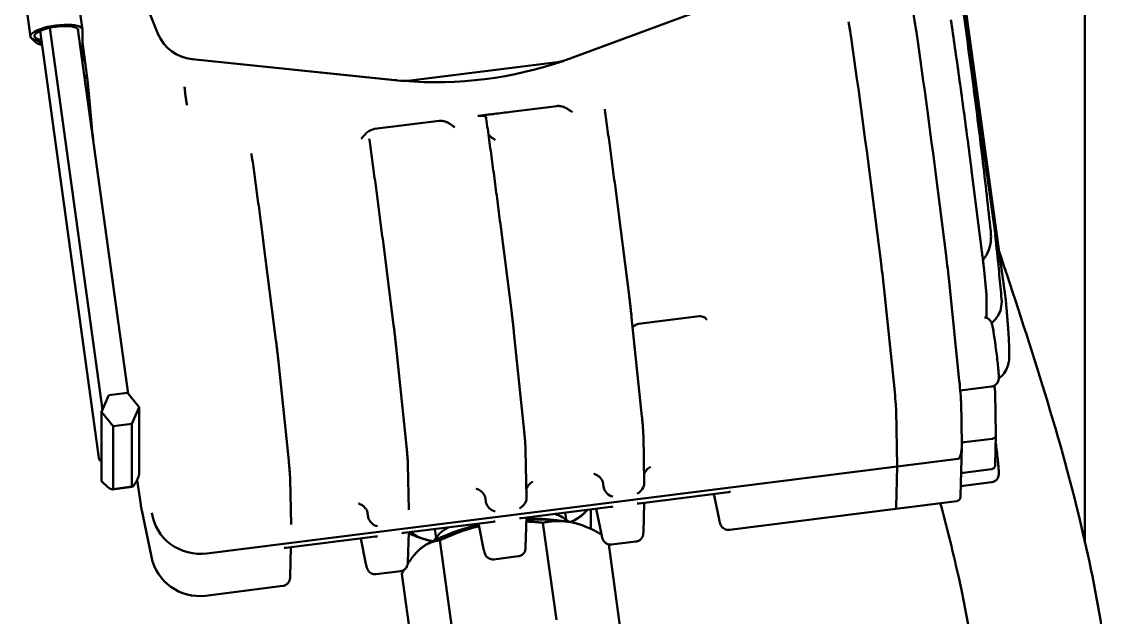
# Model space of a CAD drawing. Header units: inches. Extents: x 11 to 1621, y 11 to 1332.
# Drawn here: x 763.83 to 769.09, y 365.1 to 367.96 of the extents above; entities that cross this region are included whole.
import ezdxf

# ---------------------------------------------------------------- set-up
doc = ezdxf.new("R2010")
doc.units = ezdxf.units.IN
doc.header["$LTSCALE"] = 48
doc.header["$MEASUREMENT"] = 0
doc.layers.add('Visible (ANSI)', color=7, linetype='Continuous', lineweight=50)

msp = doc.modelspace()

# ---------------------------------------------------------------- linework, layer by layer
at = {"layer": 'Visible (ANSI)'}
for p, q in [((768.939929, 365.465099), (768.939929, 372.331054)), ((768.173944, 369.372226), (768.507972, 366.945895)), ((768.225703, 369.048395), (768.559421, 366.624314)), ((764.120413, 367.925263), (763.997081, 368.821128)), ((764.13065, 368.778245), (764.485501, 367.902041)), ((768.295269, 368.447105), (768.376446, 367.857447)), ((763.870798, 367.8909), (763.829688, 368.189521)), ((766.44833, 367.779415), (767.389734, 368.128064)), ((767.389736, 368.128065), (766.473496, 367.788719)), ((764.199539, 365.865488), (763.916861, 367.918823)), ((763.963833, 367.933714), (764.216758, 366.096501)), ((764.340417, 366.174446), (764.099161, 367.926892)), ((764.100995, 367.92135), (764.100995, 367.913571)), ((764.120512, 367.923807), (764.120512, 367.866254)), ((764.120512, 367.866254), (764.120512, 367.771805)), ((764.120512, 367.864876), (764.145684, 367.682033)), ((763.922149, 367.852213), (763.909457, 367.855765)), ((765.624768, 367.681864), (764.647905, 367.782869)), ((764.647909, 367.782869), (765.651595, 367.679106)), ((765.698447, 367.679626), (766.402934, 367.768321)), ((764.142912, 367.702169), (764.140029, 367.701806)), ((764.140029, 367.69605), (764.14369, 367.696511)), ((764.618946, 367.589321), (764.623125, 367.561476)), ((766.180578, 367.529696), (766.401348, 367.557491)), ((766.631966, 367.539142), (766.631965, 367.539149)), ((765.525422, 367.447212), (765.835365, 367.486234)), ((764.933807, 367.328925), (764.933807, 367.328934)), ((768.223004, 367.228415), (768.272501, 366.839167)), ((768.444837, 366.857664), (768.39534, 367.246912)), ((767.910738, 367.189101), (767.960235, 366.799853)), ((767.960235, 366.799853), (767.910738, 367.189101)), ((766.699399, 367.035353), (766.748896, 366.646105)), ((766.133417, 366.964096), (766.182914, 366.574848)), ((765.567434, 366.892838), (765.616931, 366.503591)), ((765.001452, 366.821581), (765.050949, 366.432333)), ((768.465588, 366.666108), (768.453388, 366.784033)), ((768.287071, 366.713726), (768.33624, 366.238462)), ((767.974804, 366.674412), (768.023974, 366.199148)), ((768.023974, 366.199148), (767.974804, 366.674412)), ((768.466383, 366.542791), (768.466383, 366.655143)), ((766.793349, 366.509788), (767.086099, 366.546645)), ((766.761143, 366.540656), (766.810312, 366.065392)), ((766.195161, 366.469399), (766.24433, 365.994135)), ((765.629178, 366.398142), (765.678347, 365.922878)), ((765.063196, 366.326884), (765.112365, 365.851621)), ((764.247241, 366.166877), (764.337384, 366.178226)), ((764.337384, 366.178226), (764.392734, 366.109245)), ((768.340904, 366.189942), (768.490724, 366.208804)), ((768.506035, 366.204319), (768.50479, 366.21336)), ((768.512614, 365.977081), (768.508781, 366.177899)), ((764.212447, 366.086547), (764.247241, 366.166877)), ((768.344485, 366.134892), (768.348375, 365.931048)), ((764.212447, 366.086547), (764.212447, 365.753695)), ((764.267796, 366.017566), (764.212447, 366.086547)), ((764.392734, 366.109245), (764.35794, 366.028915)), ((764.392734, 366.109245), (764.392734, 365.797841)), ((768.032219, 366.095578), (768.037396, 365.824337)), ((768.037396, 365.824337), (768.032219, 366.095578)), ((764.35794, 366.028915), (764.267796, 366.017566)), ((764.35794, 366.028915), (764.35794, 365.727506)), ((764.267796, 366.017566), (764.267796, 365.716157)), ((766.817385, 365.975783), (766.821786, 365.745194)), ((768.508778, 365.831112), (768.512611, 365.97626)), ((768.34208, 365.683566), (768.348338, 365.920524)), ((768.495504, 365.958056), (768.358888, 365.940856)), ((766.251402, 365.904526), (766.255803, 365.673936)), ((768.037396, 365.824337), (768.330145, 365.861194)), ((764.212447, 365.850938), (764.206811, 365.853108)), ((764.719568, 365.406623), (768.037396, 365.824337)), ((765.68542, 365.833269), (765.689564, 365.616144)), ((768.037396, 365.824337), (768.032219, 365.628303)), ((768.032219, 365.628303), (768.037396, 365.824337)), ((768.491451, 365.811496), (768.354835, 365.794296)), ((764.400823, 365.641697), (764.38328, 365.758595)), ((764.392734, 365.792165), (764.392734, 365.784909)), ((765.119438, 365.762012), (765.123582, 365.544887)), ((764.3599, 365.726416), (764.264678, 365.714427)), ((764.35794, 365.727506), (764.267796, 365.716157)), ((766.626288, 365.724886), (766.623798, 365.742971)), ((768.343302, 365.729816), (768.490724, 365.748376)), ((766.057816, 365.671714), (766.060305, 365.653629)), ((767.227019, 365.701399), (766.797051, 365.647266)), ((766.82114, 365.650299), (766.817378, 365.507859)), ((767.156475, 365.692518), (767.181471, 365.570992)), ((768.32368, 365.657904), (768.030931, 365.621047)), ((764.45222, 365.390112), (764.403051, 365.629163)), ((765.491834, 365.600457), (765.494323, 365.582372)), ((766.661037, 365.630142), (766.231069, 365.576009)), ((766.446276, 365.568174), (766.441549, 365.602509)), ((766.564929, 365.618042), (766.564929, 365.524343)), ((766.590492, 365.621261), (766.615488, 365.499735)), ((767.230749, 365.520304), (768.030931, 365.621047)), ((766.095054, 365.558885), (765.665086, 365.504752)), ((766.02451, 365.550004), (766.049506, 365.428478)), ((766.255157, 365.579042), (766.251396, 365.436602)), ((766.334797, 365.553993), (766.398996, 365.08766)), ((766.429755, 365.579542), (766.460577, 365.558335)), ((766.468214, 365.556875), (766.479401, 365.562472)), ((766.506716, 365.547218), (766.508017, 365.546812)), ((765.689175, 365.507785), (765.685414, 365.365344)), ((765.834106, 365.49754), (765.810161, 365.468793)), ((765.821271, 365.482131), (765.815549, 365.523695)), ((765.529072, 365.487628), (765.099104, 365.433495)), ((765.458528, 365.478746), (765.483524, 365.357221)), ((765.768742, 365.445623), (765.765404, 365.443452)), ((765.839546, 365.469599), (765.903745, 365.003266)), ((766.651027, 365.449721), (766.711353, 365.011527)), ((766.664767, 365.449047), (766.781867, 365.46379)), ((765.123193, 365.436528), (765.119431, 365.294087)), ((766.098784, 365.37779), (766.215884, 365.392532)), ((765.532802, 365.306533), (765.649902, 365.321275)), ((765.656652, 365.309071), (765.720851, 364.842739)), ((764.713104, 365.203333), (765.08392, 365.250018))]:
    msp.add_line(p, q, dxfattribs=at)
for centre, start, end in [((764.634427, 365.676754), 188.534553, 191.622777), ((764.683596, 365.437703), 191.622777, 277.175778)]:
    msp.add_arc(centre, 0.23622, start, end, dxfattribs=at)
for centre, major_axis, ratio, start_param, end_param in [((768.169803, 367.170121), (-0.196715, 1.562469), 0.03816217, 4.74490183, 5.26850061), ((763.995606, 367.908082), (0.124807, 0.017182), 0.28987042, 6.24330061, 10.07726244), ((763.995606, 367.908082), (-0.105306, -0.014497), 0.28987042, 3.10170795, 6.93566978), ((767.857537, 367.130806), (0.196715, -1.562469), 0.03816217, 1.60330918, 2.12690796), ((767.857537, 367.130806), (-0.196715, 1.562469), 0.03816217, 4.74490183, 5.26850061), ((763.833227, 367.847926), (0.085979, 0.011836), 0.28987042, 0.15451421, 0.65248447), ((763.833227, 367.847926), (-0.10548, -0.014521), 0.28987042, 3.65931266, 3.79407713), ((764.669066, 367.970027), (-0.19685, 0), 0.95630476, 0.36950216, 1.46309355), ((764.669066, 367.970027), (-0.19685, 0), 0.95630476, 0.36950216, 1.46310951), ((765.819443, 369.40372), (-1.811024, 0), 0.95630476, 1.48511393, 1.91827811), ((766.37724, 367.954959), (0.19685, 0), 0.95630476, 4.84328867, 5.08187518), ((765.819443, 369.40372), (-1.811024, 0), 0.95630476, 1.93612102, 1.94029849), ((764.140029, 367.707561), (-0.019501, -0.002685), 0.28987042, 1.00381382, 1.53091163), ((764.140029, 367.707561), (-0.039002, -0.005369), 0.28987042, 1.29891453, 1.53091163), ((765.819443, 369.40372), (-1.811024, 0), 0.95630476, 1.46309355, 1.46727102), ((765.672752, 367.866265), (0.19685, 0), 0.95630476, 4.60470217, 4.84328867), ((764.676326, 366.730292), (0.196715, -1.562469), 0.03816217, 2.12690796, 2.14749845), ((766.021936, 367.498258), (0.039001, 0.005369), 0.28987936, 0.00006889, 1.53282782), ((766.671068, 367.543334), (-0.039347, -0.001359), 0.92146545, 0, 0.00111438), ((765.834859, 368.332896), (-1.003937, 0), 0.95630476, 1.22083185, 1.2208343), ((765.539158, 367.400434), (-0.03937, 0), 0.95630476, 0, 0.00001543), ((768.264521, 366.830423), (-0.029507, 0.23437), 0.03816217, 4.18639647, 4.74490183), ((767.952255, 366.791109), (0.029507, -0.23437), 0.03816217, 1.04480382, 1.60330918), ((767.952255, 366.791109), (-0.029507, 0.23437), 0.03816217, 4.18639647, 4.74490183), ((768.31369, 366.355159), (0.029507, -0.23437), 0.03816217, 0.3439023, 1.04480382), ((768.001424, 366.315845), (0.029507, -0.23437), 0.03816217, 0.3439023, 1.04480382), ((768.001424, 366.315845), (0.029507, -0.23437), 0.03816217, 0.3439023, 1.04480382), ((768.492932, 365.976743), (-0.019685, 0.000072), 0.95744057, 1.7053586, 3.16336717), ((768.328859, 365.928591), (-0.000627, 0.067441), 0.28986701, 3.1753394, 4.74613573), ((768.361461, 365.922169), (-0.019685, 0.000072), 0.95744057, 4.84695125, 5.44967012), ((764.210807, 365.872662), (0.002427, 0.019948), 0.56645007, 2.0065769, 3.4955483), ((764.421839, 365.881838), (0.06288, 0.155316), 0.09871395, 3.06204635, 3.80038525), ((764.415174, 365.79796), (-0.019073, 0.022203), 0.6606891, 1.02487758, 1.10296529), ((764.401432, 365.820801), (0.008347, 0.024175), 0.10125011, 2.8563472, 3.27347407), ((764.401432, 365.80937), (0.008177, 0.01877), 0.15799473, 2.37656788, 2.79369474), ((764.166147, 365.849647), (-0.100794, 0.134351), 0.15629335, 2.24261127, 3.18736743), ((766.584449, 365.738017), (0.039688, -0.000006), 0.95630222, 0.13105248, 0.23546406), ((766.65567, 365.728349), (-0.007248, 0.031926), 0.90277748, 1.47509371, 1.5322834), ((766.665576, 365.716437), (-0.033985, 0.029403), 0.69274824, 0.71943095, 2.24063722), ((766.782676, 365.73118), (0.030202, 0.034909), 0.71208517, 4.15533584, 5.61334442), ((767.231558, 365.741652), (0.029924, 0.033038), 0.78605594, 3.88279812, 4.1275203), ((766.018467, 365.66676), (0.039688, -0.000006), 0.95630222, 0.13105248, 0.23546406), ((766.089688, 365.657092), (-0.007248, 0.031926), 0.90277743, 1.47509375, 1.53228343), ((766.099594, 365.64518), (-0.033985, 0.029403), 0.69274824, 0.71943095, 2.24063722), ((766.216694, 365.659923), (0.030202, 0.034909), 0.71208517, 4.15533584, 5.61334442), ((764.688697, 365.630865), (-0.236224, 0.000864), 0.95744057, 0.13456227, 1.7053586), ((765.452485, 365.595503), (0.039688, -0.000006), 0.95630222, 0.13105248, 0.23546406), ((766.124613, 365.591695), (0.433412, 0.059667), 0.28987042, 5.86949529, 6.01388234), ((766.665576, 365.670395), (0.029924, 0.033038), 0.78605594, 3.88279812, 4.1275203), ((766.782676, 365.685137), (-0.032071, 0.029048), 0.7710226, 2.31200179, 2.55672398), ((768.001424, 365.855417), (0.029507, -0.23437), 0.03816217, 0, 0.24472219), ((768.001424, 365.855417), (0.029507, -0.23437), 0.03816217, 0, 0.24472218), ((765.523706, 365.585835), (-0.007248, 0.031926), 0.90277745, 1.47509373, 1.53228341), ((765.533612, 365.573923), (-0.033985, 0.029403), 0.69274824, 0.71943095, 2.24063722), ((766.099594, 365.599137), (0.029924, 0.033038), 0.78605594, 3.88279812, 4.1275203), ((766.216694, 365.61388), (-0.032071, 0.029048), 0.7710226, 2.31200179, 2.55672398), ((766.146802, 365.430514), (0.433412, 0.059667), 0.28987042, 0.63350754, 1.27912585), ((766.14348, 365.454644), (0.371496, 0.051143), 0.28987042, 0.76667185, 1.22625491), ((766.135707, 365.511105), (0.312503, 0.043022), 0.28987042, 0.30770691, 0.5709592), ((766.124613, 365.591695), (0.433412, 0.059667), 0.28987042, 5.58676766, 5.86949529), ((766.146802, 365.430514), (0.433412, 0.059667), 0.28987042, 0.55223726, 0.63350754), ((765.650711, 365.542623), (-0.032071, 0.029048), 0.7710226, 2.31200179, 2.55672398), ((766.124613, 365.591695), (-0.433412, -0.059667), 0.28987042, 0.18953357, 0.63350754), ((766.146802, 365.430514), (0.433412, 0.059667), 0.28987042, 1.81096858, 2.58935539), ((766.135707, 365.511105), (-0.312503, -0.043022), 0.28987042, 5.63245671, 5.9754784), ((766.14348, 365.454644), (0.371496, 0.051143), 0.28987042, 1.85302738, 2.3749208), ((765.533612, 365.52788), (0.029924, 0.033038), 0.78605594, 3.88279812, 4.1275203), ((766.124613, 365.591695), (0.433412, 0.059667), 0.28987042, 3.77510019, 3.8380103), ((765.084729, 365.471366), (-0.032071, 0.029048), 0.7710226, 2.31200179, 2.55672398)]:
    msp.add_ellipse(centre, major_axis=major_axis, ratio=ratio, start_param=start_param, end_param=end_param, dxfattribs=at)
for points, knots in [([(768.295527, 367.971934), (768.30203, 367.928601), (768.308623, 367.883845), (768.32192, 367.791974), (768.328624, 367.74486), (768.342067, 367.648789), (768.348807, 367.599832), (768.362249, 367.50061), (768.368952, 367.450345), (768.382247, 367.349057), (768.388839, 367.298035), (768.39534, 367.246912)], [1.308996939, 1.308996939, 1.308996939, 1.308996939, 1.413716694, 1.413716694, 1.518436449, 1.518436449, 1.623156204, 1.623156204, 1.727875959, 1.727875959, 1.832595715, 1.832595715, 1.832595715, 1.832595715]), ([(763.917653, 367.863457), (763.919718, 367.860602), (763.91967, 367.857779), (763.916653, 367.855489), (763.914906, 367.854998), (763.910316, 367.855363), (763.907486, 367.85624), (763.901555, 367.85926), (763.89815, 367.861644), (763.891447, 367.867938), (763.888154, 367.871844), (763.885048, 367.876615), (763.884868, 367.876896), (763.88469, 367.877179)], [0.535423144, 0.535423144, 0.535423144, 0.535423144, 0.613950689, 0.613950689, 0.656421334, 0.656421334, 0.69889198, 0.69889198, 0.745884717, 0.745884717, 0.792877455, 0.792877455, 0.795791309, 0.795791309, 0.795791309, 0.795791309]), ([(768.487505, 366.95521), (768.481472, 367.011204), (768.475043, 367.069077), (768.461529, 367.187359), (768.454443, 367.247768), (768.439768, 367.369843), (768.432177, 367.431508), (768.416651, 367.554787), (768.408716, 367.616399), (768.39267, 367.738263), (768.384559, 367.798515), (768.376446, 367.857447)], [3.979253171, 3.979253171, 3.979253171, 3.979253171, 4.125880333, 4.125880333, 4.272507495, 4.272507495, 4.419134657, 4.419134657, 4.565761818, 4.565761818, 4.71238898, 4.71238898, 4.71238898, 4.71238898]), ([(764.146289, 367.679013), (764.146277, 367.679059), (764.146265, 367.679105), (764.146006, 367.680108), (764.145816, 367.681069), (764.145684, 367.682033)], [-2.0602574396, -2.0602574396, -2.0602574396, -2.0602574396, -2.0589580517, -2.0589580517, -2.0317974544, -2.0317974544, -2.0317974544, -2.0317974544]), ([(764.612078, 367.649755), (764.61207, 367.648917), (764.61211, 367.647828), (764.612326, 367.644174), (764.612572, 367.641166), (764.613295, 367.633587), (764.613786, 367.628991), (764.614931, 367.619037), (764.615582, 367.613743), (764.616739, 367.604821), (764.617231, 367.601176), (764.618169, 367.594472), (764.618616, 367.591401), (764.619048, 367.588541)], [-0.190143771, -0.190143771, -0.190143771, -0.190143771, -0.169215472, -0.169215472, -0.134238743, -0.134238743, -0.095199823, -0.095199823, -0.054878264, -0.054878264, -0.026289154, -0.026289154, -0.000000093, -0.000000093, -0.000000093, -0.000000093]), ([(764.618946, 367.589321), (764.618511, 367.592223), (764.618062, 367.59533), (764.617137, 367.601983), (764.616661, 367.605532), (764.615536, 367.614243), (764.614902, 367.619417), (764.613772, 367.629255), (764.613283, 367.63385), (764.612636, 367.640645), (764.612428, 367.643103), (764.612148, 367.647127), (764.612075, 367.648674), (764.612078, 367.649755)], [0.000000031, 0.000000031, 0.000000031, 0.000000031, 0.02631959, 0.02631959, 0.054051623, 0.054051623, 0.093505934, 0.093505934, 0.132614572, 0.132614572, 0.160099939, 0.160099939, 0.187049708, 0.187049708, 0.187049708, 0.187049708]), ([(766.401348, 367.557491), (766.407642, 367.558276), (766.414154, 367.557995), (766.420884, 367.556644), (766.424249, 367.555969), (766.427669, 367.555026), (766.431143, 367.553814), (766.43288, 367.553209), (766.43463, 367.552536), (766.436395, 367.551796), (766.437277, 367.551426), (766.438162, 367.551039), (766.439051, 367.550635), (766.439496, 367.550434), (766.439941, 367.550228), (766.440387, 367.550017), (766.44061, 367.549912), (766.440834, 367.549806), (766.441057, 367.549699), (766.441281, 367.549592), (766.441561, 367.549455), (766.441728, 367.549374), (766.4444, 367.548069), (766.447217, 367.546552), (766.450179, 367.544821), (766.45166, 367.543955), (766.453177, 367.543036), (766.45473, 367.542063), (766.455507, 367.541577), (766.456293, 367.541077), (766.457088, 367.540563), (766.457485, 367.540307), (766.457885, 367.540047), (766.458287, 367.539783), (766.458588, 367.539586), (766.458891, 367.539387), (766.459195, 367.539185), (766.459932, 367.538698), (766.46008, 367.538596), (766.460491, 367.53832), (766.463753, 367.536121), (766.469033, 367.532438), (766.476332, 367.527252)], [0, 0, 0, 0, 0.25, 0.25, 0.25, 0.375, 0.375, 0.375, 0.4375, 0.4375, 0.4375, 0.46875, 0.46875, 0.46875, 0.484375, 0.484375, 0.484375, 0.4921875, 0.4921875, 0.4921875, 0.5, 0.5, 0.5, 0.625, 0.625, 0.625, 0.6875, 0.6875, 0.6875, 0.71875, 0.71875, 0.71875, 0.734375, 0.734375, 0.734375, 0.74609375, 0.74609375, 0.74609375, 0.774483517, 0.774483517, 0.774483517, 0.999999998, 0.999999998, 0.999999998, 0.999999998]), ([(766.021862, 367.509759), (766.03304, 367.511173), (766.043756, 367.512525), (766.05856, 367.514391), (766.062283, 367.514859), (766.071, 367.515956), (766.07595, 367.516578), (766.087723, 367.518057), (766.094416, 367.518897), (766.114541, 367.521419), (766.127815, 367.52308), (766.152472, 367.526167), (766.167126, 367.528003), (766.180578, 367.529696)], [0.000002436, 0.000002436, 0.000002436, 0.000002436, 0.085916177, 0.085916177, 0.114451851, 0.114451851, 0.152509901, 0.152509901, 0.204366181, 0.204366181, 0.305891927, 0.305891927, 0.412150344, 0.412150344, 0.412150344, 0.412150344]), ([(766.061864, 367.496995), (766.066654, 367.463257), (766.071461, 367.429012), (766.081082, 367.359682), (766.085898, 367.324599), (766.095512, 367.253773), (766.100311, 367.218032), (766.109868, 367.146076), (766.114626, 367.109862), (766.124076, 367.037146), (766.128769, 367.000645), (766.133417, 366.964096)], [1.472819171, 1.472819171, 1.472819171, 1.472819171, 1.544774479, 1.544774479, 1.616729788, 1.616729788, 1.688685097, 1.688685097, 1.760640406, 1.760640406, 1.832595715, 1.832595715, 1.832595715, 1.832595715]), ([(766.631966, 367.539141), (766.63649, 367.507069), (766.641025, 367.474567), (766.650098, 367.408856), (766.654636, 367.375646), (766.663693, 367.30867), (766.668213, 367.274904), (766.677213, 367.20697), (766.681694, 367.172802), (766.690596, 367.104222), (766.695017, 367.069809), (766.699399, 367.035353)], [1.493427561, 1.493427561, 1.493427561, 1.493427561, 1.561261192, 1.561261192, 1.629094822, 1.629094822, 1.696928453, 1.696928453, 1.764762084, 1.764762084, 1.832595715, 1.832595715, 1.832595715, 1.832595715]), ([(765.461467, 367.399481), (765.463626, 367.402078), (765.465771, 367.404669), (765.468981, 367.408563), (765.470601, 367.410499), (765.472521, 367.412736), (765.473349, 367.413691), (765.473903, 367.414326), (765.474141, 367.414599), (765.476997, 367.417852), (765.479456, 367.420499), (765.483022, 367.424106), (765.484774, 367.425819), (765.486765, 367.427658), (765.487748, 367.428537), (765.488166, 367.428906), (765.488444, 367.42915), (765.488536, 367.42923), (765.500613, 367.4397), (765.512847, 367.445624), (765.525422, 367.447212)], [0, 0, 0, 0, 0.125, 0.125, 0.1875, 0.21875, 0.234375, 0.234375, 0.25, 0.25, 0.375, 0.375, 0.4375, 0.46875, 0.484375, 0.4921875, 0.4921875, 0.5, 0.5, 1, 1, 1, 1]), ([(765.835365, 367.486234), (765.84166, 367.487019), (765.848172, 367.486738), (765.854902, 367.485387), (765.858267, 367.484711), (765.861686, 367.483769), (765.86516, 367.482557), (765.866897, 367.481952), (765.868648, 367.481279), (765.870412, 367.480539), (765.871294, 367.480169), (765.87218, 367.479782), (765.873069, 367.479378), (765.873513, 367.479177), (765.873959, 367.47897), (765.874405, 367.47876), (765.874628, 367.478655), (765.874851, 367.478549), (765.875075, 367.478442), (765.875298, 367.478334), (765.875579, 367.478198), (765.875746, 367.478117), (765.878418, 367.476812), (765.881234, 367.475295), (765.884196, 367.473564), (765.885677, 367.472698), (765.887194, 367.471779), (765.888748, 367.470806), (765.889525, 367.470319), (765.890311, 367.46982), (765.891105, 367.469306), (765.891503, 367.46905), (765.891903, 367.46879), (765.892305, 367.468526), (765.892606, 367.468329), (765.892909, 367.468129), (765.893213, 367.467928), (765.893949, 367.46744), (765.894098, 367.467339), (765.894508, 367.467063), (765.89777, 367.464864), (765.903051, 367.461181), (765.91035, 367.455995)], [0, 0, 0, 0, 0.25, 0.25, 0.25, 0.375, 0.375, 0.375, 0.4375, 0.4375, 0.4375, 0.46875, 0.46875, 0.46875, 0.484375, 0.484375, 0.484375, 0.4921875, 0.4921875, 0.4921875, 0.5, 0.5, 0.5, 0.625, 0.625, 0.625, 0.6875, 0.6875, 0.6875, 0.71875, 0.71875, 0.71875, 0.734375, 0.734375, 0.734375, 0.74609375, 0.74609375, 0.74609375, 0.774483517, 0.774483517, 0.774483517, 0.999999998, 0.999999998, 0.999999998, 0.999999998]), ([(765.500108, 367.395874), (765.504624, 367.363845), (765.509153, 367.331389), (765.518211, 367.265772), (765.522742, 367.23261), (765.531785, 367.165734), (765.536298, 367.132019), (765.545284, 367.064189), (765.549757, 367.030074), (765.558645, 366.9616), (765.56306, 366.927241), (765.567434, 366.892838)], [1.49395855, 1.49395855, 1.49395855, 1.49395855, 1.561685983, 1.561685983, 1.629413416, 1.629413416, 1.697140849, 1.697140849, 1.764868282, 1.764868282, 1.832595715, 1.832595715, 1.832595715, 1.832595715]), ([(766.1056, 367.393356), (766.105534, 367.393401), (766.105469, 367.393447), (766.097419, 367.399064), (766.089559, 367.405241), (766.078882, 367.414788), (766.07547, 367.418097), (766.07253, 367.421231)], [-0.3680067724, -0.3680067724, -0.3680067724, -0.3680067724, -0.3674949288, -0.3674949288, -0.3052667819, -0.3052667819, -0.2709856344, -0.2709856344, -0.2709856344, -0.2709856344]), ([(764.934093, 367.324846), (764.938612, 367.292803), (764.943142, 367.260334), (764.952205, 367.194688), (764.956738, 367.161512), (764.965786, 367.094605), (764.9703, 367.060874), (764.979291, 366.993013), (764.983766, 366.958882), (764.992659, 366.890375), (764.997075, 366.856), (765.001452, 366.821581)], [1.493797186, 1.493797186, 1.493797186, 1.493797186, 1.561556892, 1.561556892, 1.629316598, 1.629316598, 1.697076303, 1.697076303, 1.764836009, 1.764836009, 1.832595715, 1.832595715, 1.832595715, 1.832595715]), ([(768.468098, 366.84333), (768.475801, 366.857516), (768.481713, 366.87434), (768.48897, 366.909574), (768.489664, 366.933925), (768.487484, 366.955208)], [0.240604666, 0.240604666, 0.240604666, 0.240604666, 0.361990644, 0.361990644, 0.52674408, 0.52674408, 0.52674408, 0.52674408]), ([(768.539487, 366.629337), (768.537837, 366.647779), (768.536102, 366.666723), (768.532467, 366.705552), (768.530568, 366.725438), (768.526611, 366.766082), (768.524554, 366.786841), (768.52029, 366.829161), (768.518082, 366.850721), (768.513555, 366.894284), (768.511236, 366.916277), (768.508852, 366.938585)], [3.66162196, 3.66162196, 3.66162196, 3.66162196, 3.721570309, 3.721570309, 3.781518658, 3.781518658, 3.841467007, 3.841467007, 3.901415356, 3.901415356, 3.960583518, 3.960583518, 3.960583518, 3.960583518]), ([(768.526493, 366.863495), (768.530695, 366.850775), (768.5349, 366.838046), (768.681038, 366.395679), (768.825993, 365.956798), (768.973548, 365.320641), (769.009527, 365.134446), (769.07302, 364.675269), (769.090081, 364.399551), (769.067031, 363.909665), (769.039948, 363.696788), (768.966053, 363.363378), (768.933316, 363.243416), (768.895742, 363.124696)], [11.07948299, 11.07948299, 11.07948299, 11.07948299, 11.18242695, 11.18242695, 14.65483137, 14.65483137, 16.06739442, 16.06739442, 18.09264145, 18.09264145, 19.60511007, 19.60511007, 20.46437239, 20.46437239, 20.46437239, 20.46437239]), ([(768.444837, 366.857664), (768.445487, 366.852549), (768.446128, 366.847424), (768.447382, 366.837215), (768.447995, 366.832132), (768.449186, 366.822069), (768.449765, 366.81709), (768.450879, 366.807296), (768.451416, 366.802481), (768.45244, 366.793076), (768.452928, 366.788485), (768.453388, 366.784033)], [1.832595715, 1.832595715, 1.832595715, 1.832595715, 1.944296787, 1.944296787, 2.055997859, 2.055997859, 2.167698931, 2.167698931, 2.279400003, 2.279400003, 2.391101075, 2.391101075, 2.391101075, 2.391101075]), ([(768.449717, 366.817471), (768.449834, 366.817604), (768.44995, 366.817737), (768.453609, 366.82192), (768.456908, 366.826077), (768.462929, 366.834605), (768.465627, 366.838895), (768.468098, 366.84333)], [0.0528854409, 0.0528854409, 0.0528854409, 0.0528854409, 0.0534882165, 0.0534882165, 0.0717226775, 0.0717226775, 0.0891758488, 0.0891758488, 0.0891758488, 0.0891758488]), ([(768.465588, 366.666108), (768.465804, 366.664023), (768.465984, 366.662108), (768.466252, 366.658743), (768.466345, 366.657336), (768.46638, 366.655652), (768.466383, 366.655403), (768.466383, 366.655143)], [0, 0, 0, 0, 0.0182154848, 0.0182154848, 0.0371552238, 0.0371552238, 0.0403914412, 0.0403914412, 0.0403914412, 0.0403914412]), ([(766.748896, 366.646105), (766.749827, 366.638782), (766.750744, 366.631445), (766.752539, 366.616829), (766.753417, 366.609551), (766.755124, 366.595142), (766.755952, 366.588012), (766.757548, 366.573986), (766.758316, 366.56709), (766.759784, 366.553615), (766.760483, 366.547037), (766.761143, 366.540656)], [1.832595715, 1.832595715, 1.832595715, 1.832595715, 1.944296787, 1.944296787, 2.055997859, 2.055997859, 2.167698931, 2.167698931, 2.279400003, 2.279400003, 2.391101075, 2.391101075, 2.391101075, 2.391101075]), ([(768.522814, 366.55065), (768.528577, 366.561035), (768.533286, 366.572655), (768.539503, 366.597373), (768.540688, 366.614291), (768.539456, 366.629335)], [0.255609704, 0.255609704, 0.255609704, 0.255609704, 0.34282044, 0.34282044, 0.458185315, 0.458185315, 0.458185315, 0.458185315]), ([(768.560275, 366.616498), (768.561112, 366.607004), (768.561925, 366.597651), (768.563536, 366.578857), (768.564332, 366.569428), (768.56587, 366.550892), (768.566613, 366.541785), (768.568045, 366.523901), (768.568735, 366.515125), (768.57006, 366.49791), (768.570695, 366.489472), (768.571303, 366.481206)], [2.639521062, 2.639521062, 2.639521062, 2.639521062, 2.670939867, 2.670939867, 2.703643837, 2.703643837, 2.736347806, 2.736347806, 2.769051775, 2.769051775, 2.801755744, 2.801755744, 2.801755744, 2.801755744]), ([(766.182914, 366.574848), (766.183845, 366.567525), (766.184762, 366.560187), (766.186557, 366.545572), (766.187435, 366.538293), (766.189141, 366.523885), (766.18997, 366.516755), (766.191566, 366.502729), (766.192334, 366.495833), (766.193801, 366.482358), (766.1945, 366.47578), (766.195161, 366.469399)], [1.832595715, 1.832595715, 1.832595715, 1.832595715, 1.944296787, 1.944296787, 2.055997859, 2.055997859, 2.167698931, 2.167698931, 2.279400003, 2.279400003, 2.391101075, 2.391101075, 2.391101075, 2.391101075]), ([(767.086099, 366.546645), (767.090338, 366.547178), (767.094638, 366.546968), (767.102405, 366.545458), (767.105806, 366.54415), (767.111296, 366.541372), (767.113419, 366.539906), (767.116819, 366.537207), (767.118105, 366.535964), (767.12019, 366.533755), (767.120988, 366.532783), (767.121676, 366.531882), (767.12171, 366.531838), (767.121743, 366.531794)], [3.435904894, 3.435904894, 3.435904894, 3.435904894, 3.4484378862, 3.4484378862, 3.4616536014, 3.4616536014, 3.4748693166, 3.4748693166, 3.4880850318, 3.4880850318, 3.501300747, 3.501300747, 3.5019834701, 3.5019834701, 3.5019834701, 3.5019834701]), ([(768.522814, 366.55065), (768.519258, 366.544479), (768.515173, 366.538612), (768.505664, 366.52717), (768.500224, 366.521715), (768.493378, 366.515891), (768.492463, 366.515132), (768.491555, 366.514396)], [-0.1185577959, -0.1185577959, -0.1185577959, -0.1185577959, -0.0956945347, -0.0956945347, -0.0712612614, -0.0712612614, -0.0674681592, -0.0674681592, -0.0674681592, -0.0674681592]), ([(765.616931, 366.503591), (765.617863, 366.496268), (765.61878, 366.48893), (765.620575, 366.474314), (765.621453, 366.467036), (765.623159, 366.452628), (765.623987, 366.445498), (765.625584, 366.431471), (765.626352, 366.424576), (765.627819, 366.411101), (765.628518, 366.404522), (765.629178, 366.398142)], [1.832595715, 1.832595715, 1.832595715, 1.832595715, 1.944296787, 1.944296787, 2.055997859, 2.055997859, 2.167698931, 2.167698931, 2.279400003, 2.279400003, 2.391101075, 2.391101075, 2.391101075, 2.391101075]), ([(766.766061, 366.493118), (766.766229, 366.493366), (766.766405, 366.493618), (766.768455, 366.496485), (766.771175, 366.49972), (766.779013, 366.505287), (766.783458, 366.507572), (766.790111, 366.509275), (766.791723, 366.509583), (766.793349, 366.509788)], [3.3925942015, 3.3925942015, 3.3925942015, 3.3925942015, 3.3946450459, 3.3946450459, 3.4154366402, 3.4154366402, 3.4310970435, 3.4310970435, 3.435904894, 3.435904894, 3.435904894, 3.435904894]), ([(768.456668, 366.541039), (768.458233, 366.540928), (768.459755, 366.540725), (768.465379, 366.539663), (768.468941, 366.538295), (768.475547, 366.534937), (768.478178, 366.532911), (768.483034, 366.528605), (768.484692, 366.526517), (768.487555, 366.522616), (768.48847, 366.520988), (768.490123, 366.517869), (768.490686, 366.516561), (768.491988, 366.513364), (768.492469, 366.511867), (768.494783, 366.504302), (768.495834, 366.498953), (768.498957, 366.482599), (768.500811, 366.471643), (768.504559, 366.447601), (768.506416, 366.434938), (768.510113, 366.40835), (768.511951, 366.394459), (768.515449, 366.366689), (768.517109, 366.352817), (768.520096, 366.326382), (768.521421, 366.313831), (768.523617, 366.291122), (768.52448, 366.281028), (768.525687, 366.263503), (768.526069, 366.257031), (768.525769, 366.247951), (768.525781, 366.245877), (768.524758, 366.240494), (768.524521, 366.23939), (768.523593, 366.236012), (768.522871, 366.233465), (768.519182, 366.226561), (768.516828, 366.222578), (768.508436, 366.215353), (768.50404, 366.212489), (768.496104, 366.209775), (768.493434, 366.209145), (768.490724, 366.208804)], [0.30189651, 0.30189651, 0.30189651, 0.30189651, 0.30661669, 0.30661669, 0.32017032, 0.32017032, 0.33778198, 0.33778198, 0.3627798, 0.3627798, 0.39468187, 0.39468187, 0.43602715, 0.43602715, 0.51103072, 0.51103072, 0.8350979, 0.8350979, 1.20814969, 1.20814969, 1.53863082, 1.53863082, 1.86350487, 1.86350487, 2.18725683, 2.18725683, 2.51209796, 2.51209796, 2.84226455, 2.84226455, 3.20119576, 3.20119576, 3.31855033, 3.31855033, 3.34420768, 3.34420768, 3.38203533, 3.38203533, 3.4105973, 3.4105973, 3.42799885, 3.42799885, 3.43590489, 3.43590489, 3.43590489, 3.43590489]), ([(768.466438, 366.539088), (768.466404, 366.540388), (768.466386, 366.541544), (768.466383, 366.542622), (768.466383, 366.542707), (768.466383, 366.542791)], [6.2102297313, 6.2102297313, 6.2102297313, 6.2102297313, 6.2773244575, 6.2773244575, 6.2831853072, 6.2831853072, 6.2831853072, 6.2831853072]), ([(768.571303, 366.481206), (768.572573, 366.463924), (768.573626, 366.447986), (768.575279, 366.418867), (768.57588, 366.405699), (768.576598, 366.38186), (768.576731, 366.371264), (768.576307, 366.35099), (768.576197, 366.342287), (768.572963, 366.322935), (768.571909, 366.317302), (768.567263, 366.302298), (768.564465, 366.293543), (768.551178, 366.272002), (768.543615, 366.261367), (768.5285, 366.24908), (768.527112, 366.247999), (768.525663, 366.246924)], [2.801755744, 2.801755744, 2.801755744, 2.801755744, 2.928585574, 2.928585574, 3.055415404, 3.055415404, 3.182245234, 3.182245234, 3.309075064, 3.309075064, 3.351909332, 3.351909332, 3.388550321, 3.388550321, 3.412126475, 3.412126475, 3.414401324, 3.414401324, 3.414401324, 3.414401324]), ([(765.050949, 366.432333), (765.05188, 366.425011), (765.052797, 366.417673), (765.054593, 366.403057), (765.055471, 366.395779), (765.057177, 366.381371), (765.058005, 366.374241), (765.059601, 366.360214), (765.06037, 366.353318), (765.061837, 366.339844), (765.062536, 366.333265), (765.063196, 366.326884)], [1.832595715, 1.832595715, 1.832595715, 1.832595715, 1.944296787, 1.944296787, 2.055997859, 2.055997859, 2.167698931, 2.167698931, 2.279400003, 2.279400003, 2.391101075, 2.391101075, 2.391101075, 2.391101075]), ([(768.506035, 366.204319), (768.506338, 366.202115), (768.506644, 366.199772), (768.507207, 366.195237), (768.507471, 366.192986), (768.507936, 366.188783), (768.508141, 366.186783), (768.508476, 366.183169), (768.508606, 366.181549), (768.508734, 366.179361), (768.508767, 366.178645), (768.508781, 366.177899)], [0, 0, 0, 0, 0.0176547355, 0.0176547355, 0.0348599518, 0.0348599518, 0.05213259, 0.05213259, 0.0701358412, 0.0701358412, 0.0799306719, 0.0799306719, 0.0799306719, 0.0799306719]), ([(766.810312, 366.065392), (766.81114, 366.057384), (766.811908, 366.049688), (766.813305, 366.035058), (766.813936, 366.028124), (766.815049, 366.015137), (766.815531, 366.009083), (766.816338, 365.997934), (766.816664, 365.992842), (766.817151, 365.983626), (766.817314, 365.979512), (766.817385, 365.975783)], [2.391101075, 2.391101075, 2.391101075, 2.391101075, 2.53128138, 2.53128138, 2.671461684, 2.671461684, 2.811641989, 2.811641989, 2.951822294, 2.951822294, 3.092002598, 3.092002598, 3.092002598, 3.092002598]), ([(766.24433, 365.994135), (766.245158, 365.986127), (766.245925, 365.978431), (766.247323, 365.963801), (766.247954, 365.956867), (766.249066, 365.943879), (766.249549, 365.937826), (766.250356, 365.926677), (766.250682, 365.921585), (766.251169, 365.912369), (766.251331, 365.908255), (766.251402, 365.904526)], [2.391101075, 2.391101075, 2.391101075, 2.391101075, 2.53128138, 2.53128138, 2.671461684, 2.671461684, 2.811641989, 2.811641989, 2.951822294, 2.951822294, 3.092002598, 3.092002598, 3.092002598, 3.092002598]), ([(765.678347, 365.922878), (765.679176, 365.91487), (765.679943, 365.907174), (765.681341, 365.892544), (765.681971, 365.88561), (765.683084, 365.872622), (765.683566, 365.866569), (765.684374, 365.85542), (765.684699, 365.850328), (765.685186, 365.841112), (765.685349, 365.836997), (765.68542, 365.833269)], [2.391101075, 2.391101075, 2.391101075, 2.391101075, 2.53128138, 2.53128138, 2.671461684, 2.671461684, 2.811641989, 2.811641989, 2.951822294, 2.951822294, 3.092002598, 3.092002598, 3.092002598, 3.092002598]), ([(768.511567, 365.936746), (768.512289, 365.931237), (768.513003, 365.925681), (768.515449, 365.906261), (768.517109, 365.892389), (768.520096, 365.865954), (768.521421, 365.853403), (768.523617, 365.830694), (768.52448, 365.8206), (768.525687, 365.803075), (768.526069, 365.796603), (768.525769, 365.787523), (768.525781, 365.785449), (768.524758, 365.780066), (768.524521, 365.778962), (768.523593, 365.775584), (768.522871, 365.773038), (768.519182, 365.766133), (768.516828, 365.762151), (768.508436, 365.754925), (768.50404, 365.752061), (768.496104, 365.749347), (768.493434, 365.748717), (768.490724, 365.748376)], [1.73367155, 1.73367155, 1.73367155, 1.73367155, 1.86350487, 1.86350487, 2.18725683, 2.18725683, 2.51209796, 2.51209796, 2.84226455, 2.84226455, 3.20119576, 3.20119576, 3.31855033, 3.31855033, 3.34420768, 3.34420768, 3.38203533, 3.38203533, 3.4105973, 3.4105973, 3.42799885, 3.42799885, 3.43590489, 3.43590489, 3.43590489, 3.43590489]), ([(765.112365, 365.851621), (765.113193, 365.843613), (765.113961, 365.835916), (765.115358, 365.821287), (765.115989, 365.814353), (765.117102, 365.801365), (765.117584, 365.795311), (765.118392, 365.784163), (765.118717, 365.779071), (765.119204, 365.769854), (765.119367, 365.76574), (765.119438, 365.762012)], [2.391101075, 2.391101075, 2.391101075, 2.391101075, 2.53128138, 2.53128138, 2.671461684, 2.671461684, 2.811641989, 2.811641989, 2.951822294, 2.951822294, 3.092002598, 3.092002598, 3.092002598, 3.092002598]), ([(766.852356, 365.823575), (766.852299, 365.823545), (766.852241, 365.823514), (766.845227, 365.81973), (766.838641, 365.814343), (766.828887, 365.802841), (766.825417, 365.79732), (766.822209, 365.789967), (766.821559, 365.788272), (766.820996, 365.786549)], [-0.000627429, -0.000627429, -0.000627429, -0.000627429, 0, 0, 0.076280561, 0.076280561, 0.135457481, 0.135457481, 0.152616116, 0.152616116, 0.152616116, 0.152616116]), ([(768.508778, 365.831112), (768.508767, 365.830709), (768.508747, 365.830268), (768.508644, 365.82899), (768.508524, 365.82807), (768.50815, 365.826273), (768.507904, 365.825383), (768.507107, 365.823133), (768.506453, 365.821782), (768.504614, 365.818876), (768.503304, 365.817359), (768.50023, 365.814727), (768.498404, 365.81361), (768.494872, 365.812161), (768.493169, 365.811712), (768.491451, 365.811496)], [0, 0, 0, 0, 0.0045762158, 0.0045762158, 0.0122111441, 0.0122111441, 0.0193539356, 0.0193539356, 0.030706309, 0.030706309, 0.0456704872, 0.0456704872, 0.0615914523, 0.0615914523, 0.0747897423, 0.0747897423, 0.0747897423, 0.0747897423]), ([(764.381638, 365.75547), (764.38238, 365.756817), (764.383179, 365.758361), (764.384854, 365.761808), (764.385729, 365.763711), (764.387404, 365.767583), (764.388192, 365.769505), (764.389643, 365.773285), (764.390286, 365.775079), (764.391355, 365.778334), (764.391768, 365.779742), (764.392307, 365.781871), (764.392473, 365.782658), (764.392686, 365.78397), (764.392734, 365.784495), (764.392734, 365.784909)], [-0.102351975, -0.102351975, -0.102351975, -0.102351975, -0.084827681, -0.084827681, -0.067323322, -0.067323322, -0.051465855, -0.051465855, -0.036268721, -0.036268721, -0.021819762, -0.021819762, -0.010803933, -0.010803933, -0.000001, -0.000001, -0.000001, -0.000001]), ([(766.623044, 365.746866), (766.622505, 365.749016), (766.621772, 365.751175), (766.619051, 365.757598), (766.616615, 365.761634), (766.610094, 365.770211), (766.60553, 365.77472), (766.59378, 365.783515), (766.586485, 365.787155), (766.579241, 365.789143), (766.579182, 365.789159), (766.579123, 365.789175)], [0.203066707, 0.203066707, 0.203066707, 0.203066707, 0.22105202, 0.22105202, 0.256991442, 0.256991442, 0.305266782, 0.305266782, 0.367494929, 0.367494929, 0.368006772, 0.368006772, 0.368006772, 0.368006772]), ([(768.354835, 365.794296), (768.352719, 365.79403), (768.35062, 365.793405), (768.34735, 365.791813), (768.346061, 365.790987), (768.344892, 365.790033)], [0, 0, 0, 0, 0.0163578629, 0.0163578629, 0.0279436261, 0.0279436261, 0.0279436261, 0.0279436261]), ([(766.013141, 365.717918), (766.0132, 365.717902), (766.013259, 365.717886), (766.020502, 365.715898), (766.027798, 365.712258), (766.039548, 365.703463), (766.044111, 365.698954), (766.050633, 365.690376), (766.053069, 365.686341), (766.05579, 365.679918), (766.056523, 365.677759), (766.057062, 365.675608)], [-0.368006772, -0.368006772, -0.368006772, -0.368006772, -0.367494929, -0.367494929, -0.305266782, -0.305266782, -0.256991442, -0.256991442, -0.22105202, -0.22105202, -0.203066707, -0.203066707, -0.203066707, -0.203066707]), ([(766.286373, 365.752318), (766.286316, 365.752287), (766.286259, 365.752257), (766.279244, 365.748473), (766.272658, 365.743086), (766.262905, 365.731584), (766.259434, 365.726063), (766.256226, 365.718709), (766.255577, 365.717015), (766.255014, 365.715291)], [-0.000627429, -0.000627429, -0.000627429, -0.000627429, 0, 0, 0.076280561, 0.076280561, 0.13545748, 0.13545748, 0.152616116, 0.152616116, 0.152616116, 0.152616116]), ([(768.34208, 365.683566), (768.342052, 365.682497), (768.342009, 365.681474), (768.341878, 365.679454), (768.341792, 365.678461), (768.34152, 365.676337), (768.341349, 365.675222), (768.340628, 365.672341), (768.340249, 365.670606), (768.337656, 365.666245), (768.33643, 365.664454), (768.332561, 365.661164), (768.330363, 365.659749), (768.326401, 365.658395), (768.325051, 365.658076), (768.32368, 365.657904)], [3.191182709, 3.191182709, 3.191182709, 3.191182709, 3.240127146, 3.240127146, 3.289071583, 3.289071583, 3.33801602, 3.33801602, 3.386960457, 3.386960457, 3.410935626, 3.410935626, 3.427999837, 3.427999837, 3.435904894, 3.435904894, 3.435904894, 3.435904894]), ([(765.447158, 365.646661), (765.447217, 365.646645), (765.447276, 365.646629), (765.45452, 365.64464), (765.461816, 365.641001), (765.473566, 365.632206), (765.478129, 365.627697), (765.48465, 365.619119), (765.487086, 365.615084), (765.489808, 365.608661), (765.49054, 365.606502), (765.491079, 365.604351)], [-0.368006772, -0.368006772, -0.368006772, -0.368006772, -0.367494929, -0.367494929, -0.305266782, -0.305266782, -0.256991442, -0.256991442, -0.22105202, -0.22105202, -0.203066707, -0.203066707, -0.203066707, -0.203066707]), ([(768.244992, 365.647997), (768.272142, 365.54798), (768.297388, 365.448363), (768.392233, 365.035817), (768.440094, 364.726681), (768.455324, 364.234471), (768.447029, 364.049597), (768.398864, 363.699843), (768.36174, 363.534395), (768.246584, 363.152804), (768.161527, 362.937232), (767.928052, 362.433924), (767.767914, 362.150221), (767.605849, 361.891925)], [13.86033208, 13.86033208, 13.86033208, 13.86033208, 14.69143501, 14.69143501, 17.3156609, 17.3156609, 18.90749065, 18.90749065, 20.32265795, 20.32265795, 22.10577329, 22.10577329, 24.57178686, 24.57178686, 24.57178686, 24.57178686]), ([(767.230749, 365.520304), (767.226478, 365.519766), (767.222143, 365.51997), (767.214103, 365.521513), (767.210516, 365.522909), (767.20393, 365.526295), (767.201316, 365.528315), (767.196662, 365.532455), (767.195036, 365.534446), (767.192231, 365.538185), (767.191283, 365.539794), (767.189413, 365.543186), (767.18875, 365.544696), (767.187014, 365.548888), (767.186366, 365.550978), (767.185097, 365.555275), (767.18454, 365.557404), (767.183422, 365.561977), (767.182869, 365.56441), (767.182028, 365.568311), (767.181751, 365.569628), (767.181471, 365.570992)], [3.435904894, 3.435904894, 3.435904894, 3.435904894, 3.44833365, 3.44833365, 3.462013485, 3.462013485, 3.47952485, 3.47952485, 3.502702786, 3.502702786, 3.531554667, 3.531554667, 3.574231726, 3.574231726, 3.665467594, 3.665467594, 3.756703461, 3.756703461, 3.847939329, 3.847939329, 3.892084232, 3.892084232, 3.892084232, 3.892084232]), ([(766.664767, 365.449047), (766.660495, 365.448509), (766.656161, 365.448713), (766.648121, 365.450256), (766.644533, 365.451652), (766.637948, 365.455038), (766.635333, 365.457058), (766.63068, 365.461198), (766.629054, 365.463189), (766.626248, 365.466928), (766.625301, 365.468537), (766.623431, 365.471929), (766.622768, 365.473439), (766.621031, 365.477631), (766.620384, 365.479721), (766.619115, 365.484018), (766.618557, 365.486147), (766.61744, 365.49072), (766.616887, 365.493152), (766.616046, 365.497053), (766.615769, 365.498371), (766.615488, 365.499735)], [3.435904894, 3.435904894, 3.435904894, 3.435904894, 3.44833365, 3.44833365, 3.462013485, 3.462013485, 3.47952485, 3.47952485, 3.502702786, 3.502702786, 3.531554667, 3.531554667, 3.574231726, 3.574231726, 3.665467594, 3.665467594, 3.756703461, 3.756703461, 3.847939329, 3.847939329, 3.892084232, 3.892084232, 3.892084232, 3.892084232]), ([(766.817378, 365.507859), (766.817347, 365.506664), (766.817298, 365.505471), (766.817134, 365.502955), (766.817024, 365.501639), (766.816628, 365.498546), (766.816373, 365.496803), (766.815467, 365.493185), (766.815106, 365.491897), (766.813745, 365.488059), (766.812655, 365.485191), (766.807992, 365.47823), (766.805089, 365.47453), (766.796556, 365.468426), (766.792019, 365.466078), (766.785209, 365.464321), (766.783545, 365.464001), (766.781867, 365.46379)], [3.191182709, 3.191182709, 3.191182709, 3.191182709, 3.240127146, 3.240127146, 3.289071583, 3.289071583, 3.33801602, 3.33801602, 3.360188201, 3.360188201, 3.392025514, 3.392025514, 3.415273592, 3.415273592, 3.43102117, 3.43102117, 3.435904894, 3.435904894, 3.435904894, 3.435904894]), ([(766.098784, 365.37779), (766.094513, 365.377252), (766.090179, 365.377456), (766.082138, 365.378999), (766.078551, 365.380395), (766.071965, 365.38378), (766.069351, 365.385801), (766.064698, 365.389941), (766.063072, 365.391932), (766.060266, 365.395671), (766.059318, 365.39728), (766.057448, 365.400672), (766.056786, 365.402182), (766.055049, 365.406374), (766.054401, 365.408464), (766.053133, 365.41276), (766.052575, 365.41489), (766.051458, 365.419463), (766.050905, 365.421895), (766.050064, 365.425796), (766.049787, 365.427113), (766.049506, 365.428478)], [3.435904894, 3.435904894, 3.435904894, 3.435904894, 3.44833365, 3.44833365, 3.462013485, 3.462013485, 3.47952485, 3.47952485, 3.502702786, 3.502702786, 3.531554667, 3.531554667, 3.574231726, 3.574231726, 3.665467594, 3.665467594, 3.756703461, 3.756703461, 3.847939329, 3.847939329, 3.892084232, 3.892084232, 3.892084232, 3.892084232]), ([(766.251396, 365.436602), (766.251364, 365.435407), (766.251316, 365.434214), (766.251152, 365.431698), (766.251042, 365.430382), (766.250646, 365.427289), (766.250391, 365.425545), (766.249485, 365.421928), (766.249124, 365.42064), (766.247762, 365.416802), (766.246673, 365.413933), (766.24201, 365.406973), (766.239107, 365.403273), (766.230574, 365.397169), (766.226037, 365.394821), (766.219227, 365.393064), (766.217563, 365.392744), (766.215884, 365.392532)], [3.191182709, 3.191182709, 3.191182709, 3.191182709, 3.240127146, 3.240127146, 3.289071583, 3.289071583, 3.33801602, 3.33801602, 3.360188201, 3.360188201, 3.392025514, 3.392025514, 3.415273592, 3.415273592, 3.43102117, 3.43102117, 3.435904894, 3.435904894, 3.435904894, 3.435904894]), ([(765.532802, 365.306533), (765.528531, 365.305995), (765.524197, 365.306199), (765.516156, 365.307742), (765.512569, 365.309138), (765.505983, 365.312523), (765.503369, 365.314544), (765.498715, 365.318684), (765.497089, 365.320674), (765.494284, 365.324414), (765.493336, 365.326022), (765.491466, 365.329415), (765.490803, 365.330925), (765.489067, 365.335117), (765.488419, 365.337207), (765.48715, 365.341503), (765.486593, 365.343633), (765.485476, 365.348206), (765.484922, 365.350638), (765.484081, 365.354539), (765.483804, 365.355856), (765.483524, 365.357221)], [3.435904894, 3.435904894, 3.435904894, 3.435904894, 3.44833365, 3.44833365, 3.462013485, 3.462013485, 3.47952485, 3.47952485, 3.502702786, 3.502702786, 3.531554667, 3.531554667, 3.574231726, 3.574231726, 3.665467594, 3.665467594, 3.756703461, 3.756703461, 3.847939329, 3.847939329, 3.892084232, 3.892084232, 3.892084232, 3.892084232]), ([(765.685414, 365.365344), (765.685382, 365.36415), (765.685333, 365.362957), (765.68517, 365.360441), (765.685059, 365.359125), (765.684664, 365.356032), (765.684409, 365.354288), (765.683503, 365.350671), (765.683142, 365.349383), (765.68178, 365.345544), (765.680691, 365.342676), (765.676028, 365.335716), (765.673125, 365.332015), (765.664591, 365.325912), (765.660054, 365.323564), (765.653245, 365.321807), (765.65158, 365.321487), (765.649902, 365.321275)], [3.191182709, 3.191182709, 3.191182709, 3.191182709, 3.240127146, 3.240127146, 3.289071583, 3.289071583, 3.33801602, 3.33801602, 3.360188201, 3.360188201, 3.392025514, 3.392025514, 3.415273592, 3.415273592, 3.43102117, 3.43102117, 3.435904894, 3.435904894, 3.435904894, 3.435904894]), ([(765.119431, 365.294087), (765.1194, 365.292893), (765.119351, 365.2917), (765.119187, 365.289183), (765.119077, 365.287868), (765.118681, 365.284775), (765.118426, 365.283031), (765.117521, 365.279414), (765.117159, 365.278126), (765.115798, 365.274287), (765.114708, 365.271419), (765.110046, 365.264459), (765.107142, 365.260758), (765.098609, 365.254654), (765.094072, 365.252307), (765.087262, 365.250549), (765.085598, 365.25023), (765.08392, 365.250018)], [3.191182709, 3.191182709, 3.191182709, 3.191182709, 3.240127146, 3.240127146, 3.289071583, 3.289071583, 3.33801602, 3.33801602, 3.360188201, 3.360188201, 3.392025514, 3.392025514, 3.415273592, 3.415273592, 3.43102117, 3.43102117, 3.435904894, 3.435904894, 3.435904894, 3.435904894])]:
    msp.add_open_spline(points, degree=3, knots=knots, dxfattribs=at)
for points in [[(763.926133, 367.851464), (763.924858, 367.851586), (763.923515, 367.851843), (763.922145, 367.852226)], [(764.145592, 367.682702), (764.152549, 367.59833), (764.161554, 367.501589), (764.172279, 367.395777)], [(766.060937, 367.503627), (766.061247, 367.50138), (766.061557, 367.499164), (766.061864, 367.496995)], [(766.631723, 367.541934), (766.631758, 367.540946), (766.631845, 367.540003), (766.631966, 367.539148)], [(765.499788, 367.400433), (765.499788, 367.398914), (765.499895, 367.397383), (765.500108, 367.395871)], [(764.933807, 367.328925), (764.933807, 367.327569), (764.933901, 367.326205), (764.934093, 367.324846)], [(768.507972, 366.945895), (768.508267, 366.943754), (768.50853, 366.941608), (768.508761, 366.939459)], [(768.559421, 366.624314), (768.559726, 366.622095), (768.55998, 366.619868), (768.560178, 366.617638)], [(764.381503, 365.755225), (764.381548, 365.755307), (764.381593, 365.755389), (764.381638, 365.75547)]]:
    msp.add_open_spline(points, degree=3, dxfattribs=at)
for points, weights in [([(766.549301, 365.616075), (766.53893, 365.605053), (766.528417, 365.595825)], [1.01387925503, 1.00914126026, 1]), ([(766.334797, 365.553993), (766.293108, 365.55836), (766.254646, 365.559685)], [1, 1.01118632547, 1.01577882275]), ([(766.485875, 365.552975), (766.413392, 365.570642), (766.334797, 365.553993)], [1, 1.0379548493, 1]), ([(766.528417, 365.595825), (766.505024, 365.575294), (766.479401, 365.562472)], [1, 1.02056958658, 1.01884384596]), ([(766.616036, 365.497112), (766.546096, 365.538297), (766.485875, 365.552975)], [1.01093305499, 1.03133304763, 1]), ([(765.78554, 365.469234), (765.739477, 365.480462), (765.689073, 365.503912)], [1, 1.0237913022, 1.01775632024]), ([(766.027092, 365.537451), (765.938298, 365.515772), (765.839546, 365.469599)], [1.01355282442, 1.02912360334, 1]), ([(765.839546, 365.469599), (765.785439, 365.463635), (765.742998, 365.426384)], [1, 1.0379548493, 1]), ([(765.803211, 365.465328), (765.794395, 365.467076), (765.78554, 365.469234)], [1.0079132579, 1.00448710406, 1]), ([(765.742998, 365.426384), (765.7137, 365.400669), (765.684662, 365.356162)], [1, 1.02589724772, 1.01645421868]), ([(765.667235, 365.327817), (765.661994, 365.318814), (765.656652, 365.309071)], [1.00788633988, 1.00446948801, 1])]:
    msp.add_rational_spline(points, weights, degree=2, dxfattribs=at)

doc.saveas('drawing.dxf')
